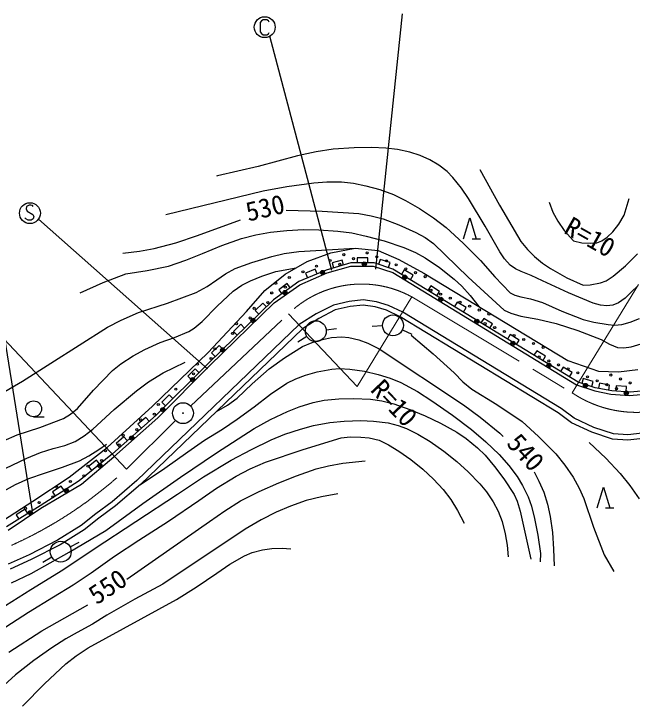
# Model space of a CAD drawing. Units: millimetres, scale not verified. Extents: x 40000 to 680000, y 20000 to 380000.
# Drawn here: x 146726 to 205877, y 253309 to 319594 of the extents above; entities that cross this region are included whole.
import ezdxf
from ezdxf.enums import TextEntityAlignment as Align

# ---------------------------------------------------------------- set-up
doc = ezdxf.new("R2010")
doc.units = ezdxf.units.MM
doc.header["$LTSCALE"] = 1000
doc.linetypes.add('CHAIN', pattern=[18.5, 12, -1.5, 3.5, -1.5])
for name, color, linetype, lineweight in [('M-BGD', 7, 'Continuous', 25), ('M-BGD-EXST', 7, 'Continuous', 25), ('M-BMK', 2, 'CHAIN', 13), ('M-BMK-SRVR', 3, 'Continuous', 25), ('M-STR-HTXT', 7, 'Continuous', 13)]:
    doc.layers.add(name, color=color, linetype=linetype, lineweight=lineweight)
doc.styles.add('ＭＳ ゴシック', font='')
doc.styles.get('ＭＳ ゴシック').set_extended_font_data('MS Gothic')

msp = doc.modelspace()

# ---------------------------------------------------------------- linework, layer by layer
at = {"layer": 'M-BGD'}
for p, q in [((189758, 298063), (190358, 300063)), ((190358, 300063), (190958, 298062)), ((190558, 298063), (191358, 298062)), ((177054, 296721), (179365, 297144)), ((179365, 297144), (181579, 296949)), ((174775, 295875), (177054, 296721)), ((181579, 296949), (183564, 296070)), ((172691, 294671), (174775, 295875)), ((178957, 295744), (176613, 295061)), ((178125, 296023), (177165, 295743)), ((177165, 295743), (177305, 295263)), ((178265, 295543), (178125, 296023)), ((181204, 295744), (178957, 295744)), ((180581, 296244), (179580, 296244)), ((179580, 296244), (179580, 295744)), ((180580, 295744), (180581, 296244)), ((182994, 295158), (181204, 295744)), ((181779, 296082), (181624, 295607)), ((182730, 295771), (181779, 296082)), ((182574, 295295), (182730, 295771)), ((183564, 296070), (185941, 294767)), ((176613, 295061), (173977, 293954)), ((175563, 295162), (174640, 294775)), ((175756, 294701), (175563, 295162)), ((176706, 294811), (178972, 295449)), ((178972, 295449), (181110, 295449)), ((181110, 295449), (182993, 294842)), ((185500, 293628), (182994, 295158)), ((184081, 295080), (183820, 294653)), ((184935, 294559), (184081, 295080)), ((170738, 293108), (172691, 294671)), ((174089, 293662), (176706, 294811)), ((174640, 294775), (174834, 294314)), ((182993, 294842), (185273, 293438)), ((184674, 294132), (184935, 294559)), ((185941, 294767), (199715, 286400)), ((173977, 293954), (171568, 292197)), ((171632, 291939), (174089, 293662)), ((172881, 293774), (172073, 293185)), ((173176, 293370), (172881, 293774)), ((168980, 291090), (170738, 293108)), ((172073, 293185), (172368, 292781)), ((185273, 293438), (200558, 284086)), ((200715, 284316), (185500, 293628)), ((186603, 293539), (186342, 293113)), ((187456, 293017), (186603, 293539)), ((187195, 292591), (187456, 293017)), ((171567, 292197), (165304, 286130)), ((165473, 285940), (171632, 291939)), ((170535, 291892), (169816, 291197)), ((170883, 291533), (170535, 291892)), ((177293, 291712), (175643, 290871)), ((178815, 292068), (177293, 291712)), ((180141, 292197), (178815, 292068)), ((180134, 291694), (178896, 291573)), ((181298, 291545), (180134, 291694)), ((181404, 292035), (180141, 292197)), ((182569, 291679), (181404, 292035)), ((183928, 291032), (182569, 291679)), ((189139, 291987), (188878, 291561)), ((189992, 291465), (189139, 291987)), ((165308, 287184), (168980, 291090)), ((169816, 291197), (170164, 290837)), ((177466, 291239), (175892, 290436)), ((178896, 291573), (177466, 291239)), ((182387, 291212), (181298, 291545)), ((183690, 290591), (182387, 291212)), ((199090, 281807), (183928, 291032)), ((189731, 291039), (189992, 291465)), ((175643, 290871), (174025, 289835)), ((175892, 290436), (174336, 289440)), ((198809, 281393), (183690, 290591)), ((191674, 290435), (191413, 290009)), ((192527, 289913), (191674, 290435)), ((174025, 289835), (158502, 274917)), ((168447, 289870), (167729, 289174)), ((168795, 289511), (168447, 289870)), ((181997, 289707), (180999, 289646)), ((192266, 289487), (192527, 289913)), ((174336, 289440), (158839, 274547)), ((167729, 289174), (168076, 288815)), ((176604, 289344), (177595, 289476)), ((183901, 289343), (184806, 288918)), ((174758, 288692), (173904, 288172)), ((194210, 288884), (193949, 288457)), ((195063, 288361), (194210, 288884)), ((194802, 287935), (195063, 288361)), ((166359, 287848), (165641, 287152)), ((166707, 287489), (166359, 287848)), ((160001, 282029), (165308, 287184)), ((165641, 287152), (165989, 286793)), ((196746, 287332), (196485, 286905)), ((197599, 286810), (196746, 287332)), ((197338, 286383), (197599, 286810)), ((199715, 286400), (202645, 285391)), ((165304, 286130), (160355, 281182)), ((160494, 280930), (165473, 285940)), ((199282, 285780), (199021, 285353)), ((200135, 285258), (199282, 285780)), ((164067, 285600), (163359, 284893)), ((164420, 285246), (164067, 285600)), ((199874, 284831), (200135, 285258)), ((202645, 285391), (204566, 285325)), ((204566, 285325), (206421, 285553)), ((163359, 284893), (163713, 284539)), ((201205, 284684), (201053, 284208)), ((202158, 284380), (201205, 284684)), ((202005, 283903), (202158, 284380)), ((200558, 284086), (202313, 283512)), ((202343, 283795), (200715, 284316)), ((203938, 283502), (202343, 283795)), ((202739, 284231), (202649, 283739)), ((203722, 284050), (202739, 284231)), ((203632, 283558), (203722, 284050)), ((204355, 283973), (204318, 283474)), ((205352, 283899), (204355, 283973)), ((205315, 283400), (205352, 283899)), ((161592, 283126), (160885, 282419)), ((161946, 282772), (161592, 283126)), ((202313, 283512), (203845, 283193)), ((203845, 283193), (205632, 283065)), ((205696, 283372), (203938, 283502)), ((205632, 283065), (207454, 283224)), ((207454, 283534), (205696, 283372)), ((160885, 282419), (161239, 282065)), ((155639, 278058), (160001, 282029)), ((200336, 280868), (199090, 281807)), ((160355, 281182), (156156, 277471)), ((200077, 280437), (198809, 281393)), ((148612, 281013), (149612, 281013)), ((156278, 277185), (160494, 280930)), ((159349, 280960), (158600, 280298)), ((159680, 280585), (159349, 280960)), ((202029, 279529), (200077, 280437)), ((202213, 279995), (200336, 280868)), ((158600, 280298), (158931, 279923)), ((204090, 279380), (202213, 279995)), ((157249, 279105), (156500, 278442)), ((157580, 278730), (157249, 279105)), ((203993, 278885), (202029, 279529)), ((205449, 279282), (204090, 279380)), ((206841, 279444), (205449, 279282)), ((156500, 278442), (156831, 278068)), ((205460, 278780), (203993, 278885)), ((206899, 278947), (205460, 278780)), ((152012, 275226), (155639, 278058)), ((156156, 277471), (152965, 274867)), ((153183, 274568), (156278, 277185)), ((154632, 276873), (153857, 276240)), ((154948, 276485), (154632, 276873)), ((153857, 276240), (154173, 275853)), ((148529, 272948), (152012, 275226)), ((152965, 274867), (149254, 272491)), ((149321, 272271), (153183, 274568)), ((158502, 274917), (156139, 272878)), ((158839, 274547), (156451, 272487)), ((151261, 274370), (150419, 273830)), ((150419, 273830), (150688, 273409)), ((151531, 273949), (151261, 274370)), ((202533, 272288), (203133, 274288)), ((203133, 274288), (203733, 272288)), ((145729, 271125), (148529, 272948)), ((149254, 272491), (146015, 270473)), ((156139, 272878), (154553, 271713)), ((156451, 272487), (154863, 271321)), ((146193, 270165), (149321, 272271)), ((147794, 272171), (146945, 271642)), ((148059, 271746), (147794, 272171)), ((203333, 272288), (204133, 272288)), ((146945, 271642), (147210, 271217)), ((154553, 271713), (153162, 270613)), ((154863, 271321), (153451, 270204)), ((153162, 270613), (150896, 269189)), ((153451, 270204), (151144, 268754)), ((150896, 269189), (148177, 267798)), ((151144, 268754), (148395, 267347)), ((152100, 268555), (152989, 269013)), ((148177, 267798), (146180, 266892)), ((148395, 267347), (146374, 266431)), ((150354, 267583), (149496, 267068))]:
    msp.add_line(p, q, dxfattribs=at)
for points in [[(206421, 293565), (205770, 292952), (205211, 292377), (204586, 291939), (204024, 291717), (203460, 291642), (202858, 291695), (202150, 291879), (199774, 292875), (197311, 294029), (196228, 294557), (195260, 294923), (194719, 295173), (194204, 295540), (193666, 296131), (193206, 296809), (191823, 299265), (190211, 301904), (189545, 302910), (188737, 303936), (188167, 304499), (187392, 305105), (186529, 305615), (185611, 306023), (184614, 306346), (183441, 306603), (182326, 306740), (180927, 306799), (179268, 306769), (177273, 306623), (175633, 306375), (173871, 306000), (170100, 304993), (166220, 304074), (166100, 304049)], [(191290, 304688), (193178, 301279), (195231, 297811), (195855, 297029), (196529, 296346), (197305, 295712), (198070, 295213), (199639, 294330), (201205, 293631), (201869, 293649), (202857, 293827), (203377, 294040), (204053, 294466), (205239, 295480), (206381, 296601)], [(161275, 300385), (170568, 302642), (172845, 303064), (175419, 303430), (176657, 303513), (178058, 303498), (179228, 303375), (180407, 303142), (181728, 302776), (183043, 302295), (184202, 301738), (185536, 300965), (186867, 300073), (188074, 299132), (189698, 297648), (191358, 295989), (192742, 294402), (194206, 292884), (194650, 292660), (195230, 292505), (196144, 292323), (197291, 291957), (199151, 291131), (201202, 290335), (202215, 290069), (203580, 289838), (204179, 289794), (204904, 289856), (205679, 290067), (206587, 290430)], [(197943, 301562), (198295, 300619), (198757, 299743), (199376, 298835), (200274, 297851), (201061, 297680), (201897, 297622), (202487, 297673), (202988, 297861), (203492, 298197), (204036, 298720), (204595, 299446), (205099, 300313), (205606, 301914)], [(172786, 300809), (176219, 300693), (179741, 300463), (180924, 300256), (182054, 299952), (183550, 299385), (185188, 298649), (186065, 298174), (186883, 297591), (190183, 294396), (193646, 291211), (194260, 290935), (195218, 290663), (196868, 290367), (198623, 289945), (200669, 289267), (202909, 288409), (203715, 287960), (204480, 287662), (205081, 287616), (205768, 287700), (206727, 287984)], [(157160, 296690), (158752, 296856), (160156, 297113), (162216, 297674), (164307, 298357), (168407, 299857)], [(153082, 292889), (155273, 293864), (157428, 294698), (159491, 295005), (161526, 295436), (163194, 296013), (164764, 296662), (166616, 297416), (168512, 298071), (169868, 298425), (171268, 298681), (172838, 298858), (174437, 298936), (175908, 298926), (177705, 298798), (179051, 298612), (180418, 298320), (182139, 297860), (184045, 297233), (185145, 296757), (186065, 296244), (187434, 295314), (188859, 294206), (189586, 293528), (190379, 292630), (191198, 291574)], [(145478, 283226), (147562, 284428), (155685, 289601), (156991, 290277), (158642, 290998), (161436, 291901), (164170, 292904), (165221, 293489), (166149, 294130), (166968, 294705), (167906, 295215), (169486, 295792), (171404, 296374), (172593, 296643), (173976, 296841), (179365, 297144)], [(144394, 278131), (147043, 279279), (149210, 279997), (151470, 280857), (152153, 281277), (152800, 281813), (154355, 283578), (156148, 285433), (156962, 286081), (158133, 286853), (159251, 287471), (160709, 288129), (162100, 288601), (163470, 289182), (163983, 289499), (164754, 290134), (166184, 291615), (167722, 293034), (168547, 293602), (169362, 294039), (170441, 294491), (171775, 294927), (173736, 295274)], [(166100, 281525), (167150, 282115), (168086, 282783), (169519, 284182), (171153, 285614), (172632, 286662), (174353, 287749), (175275, 288128), (176240, 288411), (177108, 288592), (178103, 288672), (178761, 288617), (179740, 288390), (180595, 288071), (181671, 287533), (189731, 282172), (191352, 280967), (193205, 279441), (193553, 279130)], [(184741, 288831), (186855, 287052), (188847, 285228), (189681, 284366), (190526, 283669), (192924, 282193), (195356, 280559), (196933, 279124), (198579, 277476), (199452, 276380), (200219, 275243), (200805, 274196), (201261, 273176), (202186, 270438), (203209, 267796), (204112, 266209)], [(145884, 276057), (147971, 277040), (149260, 277585), (150496, 277990), (151599, 278277), (152602, 278656), (153452, 279189), (154266, 279832), (156328, 281724), (158444, 283514), (159608, 284352), (161011, 285227), (163127, 286229)], [(158839, 274547), (161176, 276090), (163372, 277664), (164980, 278785), (166677, 279845), (168096, 280771), (169702, 281955), (171291, 283177), (172841, 284226), (173692, 284662), (174629, 285007), (175752, 285309), (177133, 285563), (177883, 285623), (178880, 285585), (180269, 285376), (181592, 285071), (182740, 284722), (183763, 284292), (185339, 283420), (186723, 282538), (188693, 281170), (190500, 279788), (191873, 278624), (193162, 277395), (194094, 276350), (194874, 275302), (195401, 274445), (195927, 273363), (196247, 272446), (196523, 271280), (196860, 269667), (197111, 267937), (197093, 267132)], [(123374, 283309), (125165, 282413), (126871, 281440), (127732, 280747), (128700, 279820), (130898, 277777), (133208, 275775), (135419, 274039), (137838, 272293), (138743, 271863), (139724, 271528), (140165, 271462), (140966, 271496), (141739, 271683), (142481, 271986), (144618, 273295), (146870, 274544), (148156, 275099), (149666, 275625), (151378, 276182), (152994, 276813), (153886, 277264), (154866, 277886), (155584, 278398)], [(146505, 265118), (148378, 266015), (152031, 268062), (155520, 270130), (159073, 272728), (162667, 275227), (166115, 277579), (169711, 279905), (171290, 280769), (172901, 281534), (174019, 281979), (175357, 282391), (176408, 282600), (177802, 282742), (179234, 282774), (180835, 282688), (181920, 282534), (183081, 282246), (184593, 281723), (186076, 281098), (187532, 280416), (189111, 279557), (190011, 278947), (191093, 278054), (191814, 277333), (192705, 276257), (193610, 275072), (194601, 273568), (194878, 272943), (195167, 271988), (196170, 267372)], [(145928, 262949), (148360, 264463), (151410, 266370), (154415, 268367), (162373, 273611), (164884, 275253), (167509, 276848), (169446, 277893), (171349, 278804), (172644, 279337), (174158, 279845), (175395, 280169), (176969, 280456), (178317, 280603), (179917, 280656), (181132, 280606), (182525, 280421), (183495, 280181), (184285, 279889), (185366, 279365), (186553, 278654), (187863, 277729), (189108, 276728), (190195, 275756), (191314, 274606), (191951, 273836), (192590, 272873), (193047, 271981), (193429, 270977), (193728, 269814), (193906, 268711), (194031, 267613)], [(145964, 260894), (148128, 262318), (150525, 263767), (152403, 264912), (154128, 266088), (156348, 267656), (158693, 269186), (161526, 271014), (164423, 273007), (166106, 274177), (167978, 275333), (169320, 276029), (170791, 276661), (174394, 277893), (178024, 279001), (178907, 279084), (179908, 279070), (180716, 278996), (181666, 278774), (182563, 278332), (183550, 277709), (184705, 276920), (185863, 276000), (186886, 275043), (187798, 274038), (188526, 273080), (189179, 272035), (189820, 270817)], [(201760, 278562), (203355, 277047), (204738, 275584), (205660, 274441), (206548, 273172)], [(157530, 265464), (165428, 270979), (166898, 272018), (168412, 272956), (170197, 273852), (172085, 274682), (173759, 275370), (175650, 276022), (176836, 276328), (178212, 276570), (180326, 276809)], [(196494, 275749), (196965, 274865), (197414, 273790), (197771, 272642), (198032, 271468), (198244, 269945), (198358, 268349), (198416, 266731)], [(177719, 273641), (176144, 273352), (174701, 272988), (173189, 272460), (171819, 271871), (170387, 271154), (168853, 270256), (160971, 264976), (158302, 263565), (155614, 262030), (154263, 261171), (152787, 260364), (151706, 259765), (150371, 258886), (148637, 257670), (146871, 256298), (145810, 255320)], [(147539, 253309), (149654, 255435), (151701, 257352), (152674, 258119), (153843, 258887), (162285, 263535), (164168, 264699), (166150, 266052), (167388, 266901), (168776, 267696), (169533, 268010), (170500, 268280), (171403, 268405), (172403, 268421), (173210, 268387)], [(146249, 258485), (149389, 260527), (153789, 262998)]]:
    msp.add_lwpolyline(points, dxfattribs=at)
for centre, major_axis in [((178296, 296534), (0, 100)), ((180526, 296703), (0, 100)), ((181451, 296324), (0, 100)), ((176992, 295987), (0, 100)), ((177918, 295608), (0, 100)), ((179222, 296155), (0, 100)), ((180254, 295649), (0, 200)), ((180254, 295649), (0, 120)), ((180254, 295649), (0, 40)), ((182377, 295946), (0, 100)), ((183303, 295567), (0, 100)), ((174384, 294892), (0, 100)), ((175688, 295439), (0, 100)), ((176252, 294830), (0, 200)), ((184228, 295189), (0, 100)), ((173080, 294345), (0, 100)), ((176252, 294830), (0, 120)), ((176252, 294830), (0, 40)), ((184128, 294378), (0, 200)), ((184128, 294378), (0, 120)), ((184128, 294378), (0, 40)), ((185154, 294811), (0, 100)), ((186080, 294432), (0, 100)), ((171776, 293797), (0, 100)), ((172669, 292910), (0, 200)), ((172669, 292910), (0, 120)), ((172701, 293419), (0, 100)), ((186627, 293128), (0, 100)), ((171397, 292872), (0, 100)), ((172669, 292910), (0, 40)), ((187575, 292264), (0, 200)), ((187553, 292750), (0, 100)), ((187575, 292264), (0, 120)), ((188478, 292371), (0, 100)), ((171019, 291946), (0, 100)), ((187575, 292264), (0, 40)), ((189404, 291993), (0, 100)), ((190330, 291614), (0, 100)), ((169715, 291399), (0, 100)), ((191255, 291236), (0, 100)), ((169336, 290473), (0, 100)), ((169603, 290242), (0, 200)), ((169603, 290242), (0, 120)), ((182995, 289767), (0, 1000)), ((191025, 290153), (0, 200)), ((192181, 290858), (0, 100)), ((168032, 289926), (0, 100)), ((169603, 290242), (0, 40)), ((175613, 289212), (0, 1000)), ((191025, 290153), (0, 120)), ((191025, 290153), (0, 40)), ((191803, 289932), (0, 100)), ((167654, 289000), (0, 100)), ((192728, 289554), (0, 100)), ((193654, 289175), (0, 100)), ((194580, 288797), (0, 100)), ((195505, 288418), (0, 100)), ((194475, 288043), (0, 200)), ((194475, 288043), (0, 120)), ((194475, 288043), (0, 40)), ((196431, 288040), (0, 100)), ((197357, 287662), (0, 100)), ((165971, 287527), (0, 100)), ((166706, 287420), (0, 200)), ((166706, 287420), (0, 120)), ((166706, 287420), (0, 40)), ((165593, 286601), (0, 100)), ((196978, 286736), (0, 100)), ((197904, 286357), (0, 100)), ((164289, 286054), (0, 100)), ((197924, 285932), (0, 200)), ((197924, 285932), (0, 120)), ((197924, 285932), (0, 40)), ((198830, 285979), (0, 100)), ((199755, 285601), (0, 100)), ((163910, 285129), (0, 100)), ((200681, 285222), (0, 100)), ((203837, 285013), (0, 100)), ((163831, 284572), (0, 200)), ((163831, 284572), (0, 120)), ((163831, 284572), (0, 40)), ((201607, 284844), (0, 100)), ((202533, 284465), (0, 100)), ((204762, 284634), (0, 100)), ((162228, 283656), (0, 100)), ((201413, 284017), (0, 200)), ((201413, 284017), (0, 120)), ((201413, 284017), (0, 40)), ((203458, 284087), (0, 100)), ((204384, 283709), (0, 100)), ((205688, 284256), (0, 100)), ((205323, 283287), (0, 200)), ((205323, 283287), (0, 120)), ((205323, 283287), (0, 40)), ((148612, 281773), (0, 760)), ((160545, 282183), (0, 100)), ((160980, 281703), (0, 200)), ((160980, 281703), (0, 120)), ((160980, 281703), (0, 40)), ((160167, 281257), (0, 100)), ((158863, 280710), (0, 100)), ((158484, 279784), (0, 100)), ((157180, 279237), (0, 100)), ((158004, 278985), (0, 200)), ((158004, 278985), (0, 120)), ((156802, 278311), (0, 100)), ((158004, 278985), (0, 40)), ((155498, 277764), (0, 100)), ((154959, 276331), (0, 200)), ((154959, 276331), (0, 120)), ((155120, 276838), (0, 100)), ((153815, 276291), (0, 100)), ((154959, 276331), (0, 40)), ((153437, 275365), (0, 100)), ((152133, 274818), (0, 100)), ((150829, 274270), (0, 100)), ((151749, 273948), (0, 200)), ((151749, 273948), (0, 120)), ((151749, 273948), (0, 40)), ((150450, 273345), (0, 100)), ((149146, 272798), (0, 100)), ((147842, 272250), (0, 100)), ((148297, 271822), (0, 200)), ((148297, 271822), (0, 120)), ((148297, 271822), (0, 40)), ((151211, 268097), (0, 1000))]:
    msp.add_ellipse(centre, major_axis=major_axis, ratio=0.999996, dxfattribs=at)
at = {"layer": 'M-BGD-EXST'}
for p, q in [((183875, 319594), (181312, 295156)), ((170404, 318915), (170284, 318755)), ((170564, 319035), (170404, 318915)), ((170924, 319035), (170564, 319035)), ((171084, 318915), (170924, 319035)), ((171164, 318795), (171084, 318915)), ((170284, 318755), (170284, 317875)), ((170284, 317875), (170404, 317715)), ((170404, 317715), (170564, 317595)), ((170564, 317595), (170924, 317595)), ((170924, 317595), (171084, 317675)), ((171084, 317675), (171164, 317795)), ((171190, 317501), (177123, 295040)), ((147943, 301152), (147903, 300912)), ((148183, 301272), (147943, 301152)), ((148343, 301272), (148183, 301272)), ((148503, 301232), (148343, 301272)), ((148583, 301152), (148503, 301232)), ((147903, 300912), (147983, 300712)), ((147983, 300712), (148543, 300392)), ((148543, 300392), (148623, 300192)), ((147863, 299952), (147783, 300072)), ((148103, 299832), (147863, 299952)), ((148383, 299832), (148103, 299832)), ((148583, 299952), (148383, 299832)), ((148623, 300192), (148583, 299952)), ((149078, 299930), (165252, 285615)), ((144074, 299349), (148493, 272001))]:
    msp.add_line(p, q, dxfattribs=at)
for centre in [(170724, 318315), (148263, 300512)]:
    msp.add_ellipse(centre, major_axis=(0, 1000), ratio=0.999996, dxfattribs=at)
at = {"layer": 'M-BMK'}
for p, q in [((184785, 292500), (200149, 283302)), ((163635, 282047), (173016, 290886)), ((157496, 276012), (162196, 280658))]:
    msp.add_line(p, q, dxfattribs=at)
for centre, major_axis, start_param, end_param in [((179993, 283722), (-6791, -7341), 3.388336, 4.660211), ((206276, 292438), (-7470, -8075), 0.155695, 1.879159), ((130174, 305229), (-27163, -29365), 1.167022, 1.498353)]:
    msp.add_ellipse(centre, major_axis=major_axis, ratio=0.999996, start_param=start_param, end_param=end_param, dxfattribs=at)
at = {"layer": 'M-BMK-SRVR'}
for major_axis in [(0, 1000), (0, 40)]:
    msp.add_ellipse((162907, 281361), major_axis=major_axis, ratio=0.999996, dxfattribs=at)
at = {"layer": 'M-STR-HTXT'}
for p, q in [((140568, 293999), (157496, 276012)), ((200149, 283302), (206477, 293672)), ((179577, 283909), (184785, 292500)), ((173016, 290886), (179577, 283909))]:
    msp.add_line(p, q, dxfattribs=at)

# ---------------------------------------------------------------- texts
at = {"layer": 'M-BGD', "style": 'ＭＳ ゴシック'}
for s, rotation, p in [('530', 13.396, (169279, 299169)), ('540', 311.896, (193364, 278033)), ('550', 33.796, (154951, 262502))]:
    msp.add_text(s, height=1833, rotation=rotation, dxfattribs=at).set_placement(p, align=Align.BOTTOM_LEFT)
at = {"layer": 'M-STR-HTXT', "style": 'ＭＳ ゴシック'}
for rotation, p in [(330.496, (198958, 298185)), (313.396, (180343, 283144))]:
    msp.add_text('R=10', height=1833, rotation=rotation, dxfattribs=at).set_placement(p, align=Align.BOTTOM_LEFT)

doc.saveas('drawing.dxf')
